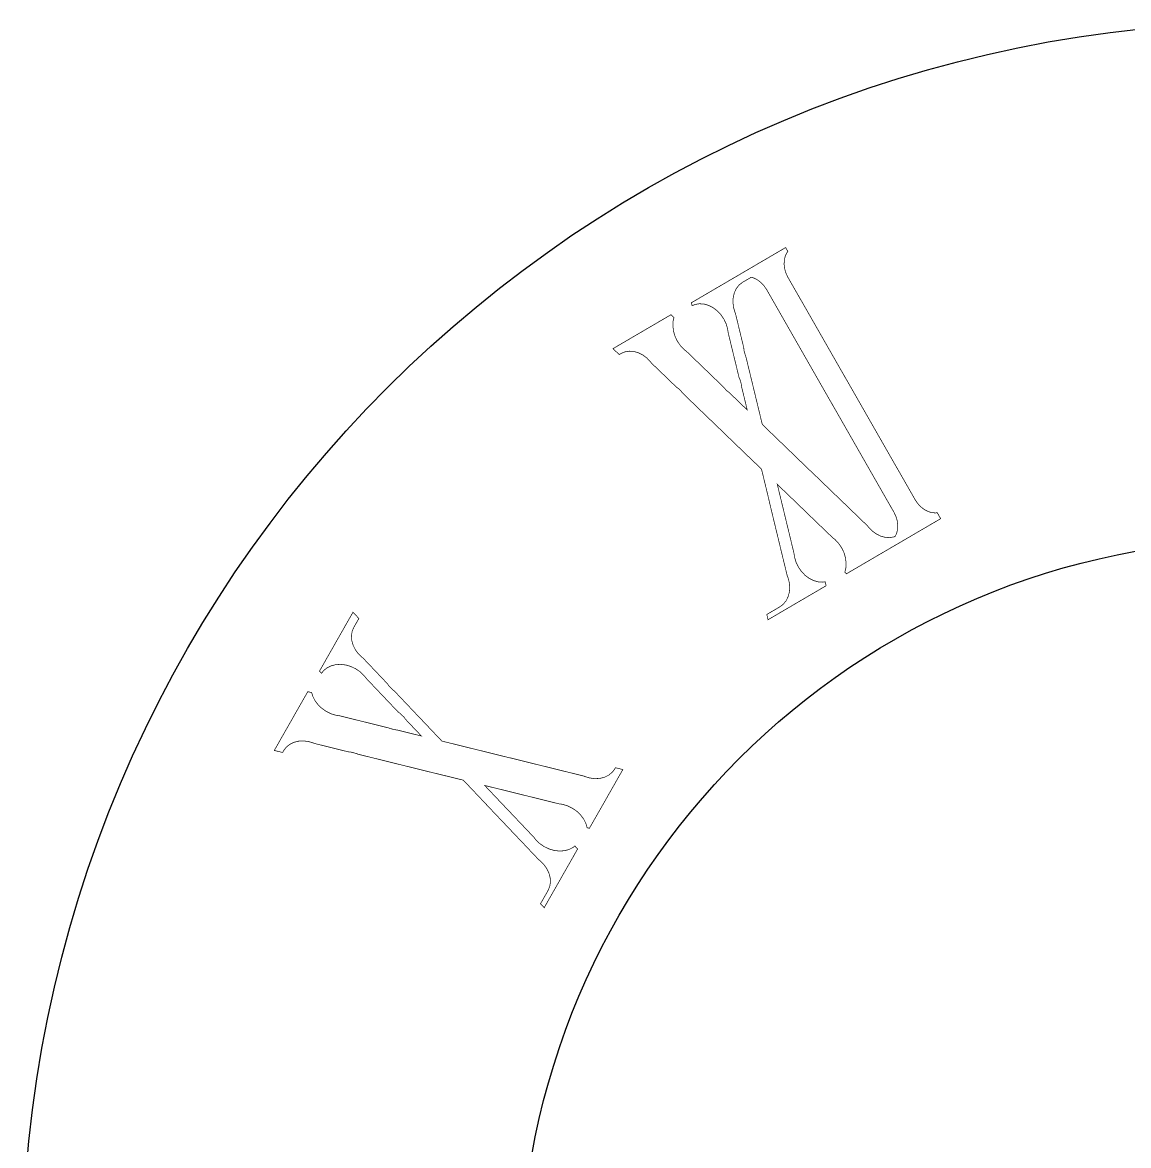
# Model space of a CAD drawing. Header units: millimetres. Extents: x 5 to 205, y 9 to 209.
# Drawn here: x 4.5 to 93.3, y 118.5 to 208.6 of the extents above; entities that cross this region are included whole.
import ezdxf

# ---------------------------------------------------------------- set-up
doc = ezdxf.new("R2010")
doc.units = ezdxf.units.MM

msp = doc.modelspace()

# ---------------------------------------------------------------- linework, layer by layer
at = {"color": 5}
for points in [[(57.542, 178.79, 0.0566, 0.0566, 0), (57.499, 178.852, 0.0566, 0.0566, 0), (57.204, 179.163, 0.0566, 0.0566, 0), (56.971, 179.341, 0.0566, 0.0566, 0), (56.917, 179.393, 0.0566, 0.0566, 0), (56.783, 179.523, 0.0566, 0.0566, 0), (56.632, 179.667, 0.0566, 0.0566, 0), (56.575, 179.725, 0.0566, 0.0566, 0), (55.519, 180.743, 0.0566, 0.0566, 0), (55.246, 181.003, 0.0566, 0.0566, 0), (55.077, 181.168, 0.0566, 0.0566, 0), (55.038, 181.205, 0.0566, 0.0566, 0), (54.964, 181.278, 0.0566, 0.0566, 0), (54.919, 181.344, 0.0566, 0.0566, 0), (54.623, 181.655, 0.0566, 0.0566, 0), (54.32, 181.882, 0.0566, 0.0566, 0), (54.292, 181.905, 0.0566, 0.0566, 0), (53.933, 182.086, 0.0566, 0.0566, 0), (53.564, 182.19, 0.0566, 0.0566, 0), (53.196, 182.212, 0.0566, 0.0566, 0), (52.846, 182.154, 0.0566, 0.0566, 0), (52.524, 182.016, 0.0566, 0.0566, 0), (52.392, 181.94, 0.0566, 0.0566, 0), (52.371, 181.96, 0.0566, 0.0566, 0), (52.278, 182.049, 0.0566, 0.0566, 0), (52.11, 182.212, 0.0566, 0.0566, 0), (51.901, 182.414, 0.0566, 0.0566, 0), (54.32, 183.831, 0.0566, 0.0566, 0), (55.519, 184.532, 0.0566, 0.0566, 0), (56.559, 185.14, 0.0566, 0.0566, 0), (56.775, 184.93, 0.0566, 0.0566, 0), (56.791, 184.914, 0.0566, 0.0566, 0), (56.725, 184.648, 0.0566, 0.0566, 0), (56.703, 184.271, 0.0566, 0.0566, 0), (56.703, 184.244, 0.0566, 0.0566, 0), (56.752, 183.827, 0.0566, 0.0566, 0), (56.871, 183.413, 0.0566, 0.0566, 0), (57.057, 183.019, 0.0566, 0.0566, 0), (57.303, 182.659, 0.0566, 0.0566, 0), (57.596, 182.348, 0.0566, 0.0566, 0), (57.717, 182.256, 0.0566, 0.0566, 0), (57.783, 182.208, 0.0566, 0.0566, 0), (58.099, 181.901, 0.0566, 0.0566, 0), (58.216, 181.789, 0.0566, 0.0566, 0), (58.992, 181.041, 0.0566, 0.0566, 0), (59.541, 180.513, 0.0566, 0.0566, 0), (60.135, 179.939, 0.0566, 0.0566, 0), (60.71, 179.384, 0.0566, 0.0566, 0), (60.735, 179.347, 0.0566, 0.0566, 0), (61.03, 179.036, 0.0566, 0.0566, 0), (61.154, 178.943, 0.0566, 0.0566, 0), (61.223, 178.889, 0.0566, 0.0566, 0), (61.378, 178.741, 0.0566, 0.0566, 0), (61.52, 178.603, 0.0566, 0.0566, 0), (61.653, 178.475, 0.0566, 0.0566, 0), (61.721, 178.411, 0.0566, 0.0566, 0), (62.63, 177.532, 0.0566, 0.0566, 0), (62.665, 177.497, 0.0566, 0.0566, 0), (62.486, 178.244, 0.0566, 0.0566, 0), (62.255, 179.199, 0.0566, 0.0566, 0), (62.232, 179.289, 0.0566, 0.0566, 0), (62.224, 179.368, 0.0566, 0.0566, 0), (62.205, 179.52, 0.0566, 0.0566, 0), (62.086, 179.935, 0.0566, 0.0566, 0), (62.012, 180.092, 0.0566, 0.0566, 0), (61.744, 181.205, 0.0566, 0.0566, 0), (61.657, 181.558, 0.0566, 0.0566, 0), (61.609, 181.758, 0.0566, 0.0566, 0), (61.52, 182.121, 0.0566, 0.0566, 0), (61.149, 183.656, 0.0566, 0.0566, 0), (61.129, 183.749, 0.0566, 0.0566, 0), (61.118, 183.825, 0.0566, 0.0566, 0), (61.1, 183.977, 0.0566, 0.0566, 0), (61.015, 184.271, 0.0566, 0.0566, 0), (60.981, 184.39, 0.0566, 0.0566, 0), (60.795, 184.786, 0.0566, 0.0566, 0), (60.549, 185.145, 0.0566, 0.0566, 0), (60.254, 185.456, 0.0566, 0.0566, 0), (59.922, 185.706, 0.0566, 0.0566, 0), (59.565, 185.888, 0.0566, 0.0566, 0), (59.194, 185.993, 0.0566, 0.0566, 0), (58.827, 186.015, 0.0566, 0.0566, 0), (58.476, 185.955, 0.0566, 0.0566, 0), (58.311, 185.885, 0.0566, 0.0566, 0), (58.248, 185.857, 0.0566, 0.0566, 0), (58.241, 185.884, 0.0566, 0.0566, 0), (58.21, 186.015, 0.0566, 0.0566, 0), (58.189, 186.096, 0.0566, 0.0566, 0), (61.149, 187.83, 0.0566, 0.0566, 0), (61.52, 188.047, 0.0566, 0.0566, 0), (61.98, 188.315, 0.0566, 0.0566, 0), (62.154, 188.416, 0.0566, 0.0566, 0), (62.154, 188.418, 0.0566, 0.0566, 0), (62.847, 188.824, 0.0566, 0.0566, 0), (63.373, 189.134, 0.0566, 0.0566, 0), (64.54, 189.816, 0.0566, 0.0566, 0), (65.627, 190.454, 0.0566, 0.0566, 0), (65.749, 190.524, 0.0566, 0.0566, 0), (65.819, 190.4, 0.0566, 0.0566, 0), (65.908, 190.245, 0.0566, 0.0566, 0), (65.928, 190.208, 0.0566, 0.0566, 0), (65.847, 190.108, 0.0566, 0.0566, 0), (65.715, 189.827, 0.0566, 0.0566, 0), (65.642, 189.511, 0.0566, 0.0566, 0), (65.635, 189.361, 0.0566, 0.0566, 0), (65.627, 189.171, 0.0566, 0.0566, 0), (65.672, 188.818, 0.0566, 0.0566, 0), (65.776, 188.469, 0.0566, 0.0566, 0), (65.934, 188.135, 0.0566, 0.0566, 0), (65.936, 188.133, 0.0566, 0.0566, 0), (69.143, 182.525, 0.0566, 0.0566, 0), (70.016, 180.999, 0.0566, 0.0566, 0), (72.06, 177.427, 0.0566, 0.0566, 0), (72.06, 177.425, 0.0566, 0.0566, 0), (72.848, 176.047, 0.0566, 0.0566, 0), (73.223, 175.389, 0.0566, 0.0566, 0), (73.225, 175.387, 0.0566, 0.0566, 0), (73.227, 175.383, 0.0566, 0.0566, 0), (73.405, 175.076, 0.0566, 0.0566, 0), (73.829, 174.329, 0.0566, 0.0566, 0), (75.246, 171.856, 0.0566, 0.0566, 0), (76.141, 170.291, 0.0566, 0.0566, 0), (76.141, 170.289, 0.0566, 0.0566, 0), (76.348, 169.985, 0.0566, 0.0566, 0), (76.596, 169.718, 0.0566, 0.0566, 0), (76.705, 169.635, 0.0566, 0.0566, 0), (76.874, 169.503, 0.0566, 0.0566, 0), (77.173, 169.346, 0.0566, 0.0566, 0), (77.2, 169.338, 0.0566, 0.0566, 0), (77.48, 169.253, 0.0566, 0.0566, 0), (77.786, 169.231, 0.0566, 0.0566, 0), (77.913, 169.252, 0.0566, 0.0566, 0), (77.925, 169.231, 0.0566, 0.0566, 0), (78.187, 168.771, 0.0566, 0.0566, 0), (77.647, 168.453, 0.0566, 0.0566, 0), (76.705, 167.902, 0.0566, 0.0566, 0), (75.832, 167.393, 0.0566, 0.0566, 0), (75.818, 167.383, 0.0566, 0.0566, 0), (75.286, 167.071, 0.0566, 0.0566, 0), (74.593, 166.667, 0.0566, 0.0566, 0), (73.173, 165.836, 0.0566, 0.0566, 0), (71.771, 165.015, 0.0566, 0.0566, 0), (70.629, 164.347, 0.0566, 0.0566, 0), (70.602, 164.371, 0.0566, 0.0566, 0), (70.573, 164.398, 0.0566, 0.0566, 0), (70.571, 164.402, 0.0566, 0.0566, 0), (70.503, 164.466, 0.0566, 0.0566, 0), (70.497, 164.474, 0.0566, 0.0566, 0), (70.573, 164.78, 0.0566, 0.0566, 0), (70.579, 164.803, 0.0566, 0.0566, 0), (70.602, 165.207, 0.0566, 0.0566, 0), (70.573, 165.446, 0.0566, 0.0566, 0), (70.552, 165.624, 0.0566, 0.0566, 0), (70.478, 165.879, 0.0566, 0.0566, 0), (70.433, 166.038, 0.0566, 0.0566, 0), (70.247, 166.432, 0.0566, 0.0566, 0), (70.001, 166.791, 0.0566, 0.0566, 0), (69.709, 167.102, 0.0566, 0.0566, 0), (69.585, 167.195, 0.0566, 0.0566, 0), (69.517, 167.247, 0.0566, 0.0566, 0), (69.088, 167.661, 0.0566, 0.0566, 0), (69.061, 167.686, 0.0566, 0.0566, 0), (67.622, 169.074, 0.0566, 0.0566, 0), (66.823, 169.845, 0.0566, 0.0566, 0), (66.425, 170.227, 0.0566, 0.0566, 0), (66.409, 170.246, 0.0566, 0.0566, 0), (66.077, 170.565, 0.0566, 0.0566, 0), (65.538, 171.082, 0.0566, 0.0566, 0), (65.08, 171.524, 0.0566, 0.0566, 0), (65.225, 170.93, 0.0566, 0.0566, 0), (65.394, 170.229, 0.0566, 0.0566, 0), (65.658, 169.142, 0.0566, 0.0566, 0), (66.077, 167.409, 0.0566, 0.0566, 0), (66.409, 166.036, 0.0566, 0.0566, 0), (66.429, 165.951, 0.0566, 0.0566, 0), (66.437, 165.879, 0.0566, 0.0566, 0), (66.456, 165.714, 0.0566, 0.0566, 0), (66.576, 165.299, 0.0566, 0.0566, 0), (66.764, 164.906, 0.0566, 0.0566, 0), (67.007, 164.547, 0.0566, 0.0566, 0), (67.301, 164.235, 0.0566, 0.0566, 0), (67.449, 164.126, 0.0566, 0.0566, 0), (67.508, 164.081, 0.0566, 0.0566, 0), (67.636, 163.984, 0.0566, 0.0566, 0), (67.993, 163.804, 0.0566, 0.0566, 0), (68.362, 163.701, 0.0566, 0.0566, 0), (68.729, 163.676, 0.0566, 0.0566, 0), (68.919, 163.707, 0.0566, 0.0566, 0), (68.927, 163.676, 0.0566, 0.0566, 0), (68.997, 163.389, 0.0566, 0.0566, 0), (66.437, 161.892, 0.0566, 0.0566, 0), (66.409, 161.874, 0.0566, 0.0566, 0), (66.077, 161.68, 0.0566, 0.0566, 0), (65.771, 161.502, 0.0566, 0.0566, 0), (65.495, 161.339, 0.0566, 0.0566, 0), (64.34, 160.663, 0.0566, 0.0566, 0), (64.239, 161.084, 0.0566, 0.0566, 0), (64.952, 161.502, 0.0566, 0.0566, 0), (65.084, 161.578, 0.0566, 0.0566, 0), (65.291, 161.699, 0.0566, 0.0566, 0), (65.569, 161.911, 0.0566, 0.0566, 0), (65.792, 162.189, 0.0566, 0.0566, 0), (65.955, 162.523, 0.0566, 0.0566, 0), (66.029, 162.814, 0.0566, 0.0566, 0), (66.052, 162.899, 0.0566, 0.0566, 0), (66.077, 163.303, 0.0566, 0.0566, 0), (66.027, 163.722, 0.0566, 0.0566, 0), (65.908, 164.134, 0.0566, 0.0566, 0), (65.872, 164.204, 0.0566, 0.0566, 0), (65.837, 164.355, 0.0566, 0.0566, 0), (65.497, 165.758, 0.0566, 0.0566, 0), (65.493, 165.772, 0.0566, 0.0566, 0), (64.439, 170.134, 0.0566, 0.0566, 0), (64.445, 170.134, 0.0566, 0.0566, 0), (64.39, 170.365, 0.0566, 0.0566, 0), (64.006, 171.955, 0.0566, 0.0566, 0), (63.816, 172.737, 0.0566, 0.0566, 0), (63.814, 172.747, 0.0566, 0.0566, 0), (63.806, 172.755, 0.0566, 0.0566, 0), (63.262, 173.279, 0.0566, 0.0566, 0), (62.781, 173.744, 0.0566, 0.0566, 0), (62.777, 173.739, 0.0566, 0.0566, 0), (62.294, 174.206, 0.0566, 0.0566, 0), (61.52, 174.952, 0.0566, 0.0566, 0), (60.986, 175.468, 0.0566, 0.0566, 0), (60.692, 175.752, 0.0566, 0.0566, 0), (60.135, 176.289, 0.0566, 0.0566, 0), (58.099, 178.252, 0.0566, 0.0566, 0), (57.658, 178.679, 0.0566, 0.0566, 0), (57.542, 178.79, 0.0566, 0.0566, 0)], [(74.244, 167.275, 0.0566, 0.0566, 0), (74.444, 167.309, 0.0566, 0.0566, 0), (74.539, 167.35, 0.0566, 0.0566, 0), (74.657, 167.601, 0.0566, 0.0566, 0), (74.671, 167.663, 0.0566, 0.0566, 0), (74.731, 167.917, 0.0566, 0.0566, 0), (74.745, 168.255, 0.0566, 0.0566, 0), (74.7, 168.608, 0.0566, 0.0566, 0), (74.601, 168.944, 0.0566, 0.0566, 0), (74.597, 168.958, 0.0566, 0.0566, 0), (74.436, 169.293, 0.0566, 0.0566, 0), (72.97, 171.856, 0.0566, 0.0566, 0), (72.916, 171.951, 0.0566, 0.0566, 0), (71.844, 173.826, 0.0566, 0.0566, 0), (71.829, 173.851, 0.0566, 0.0566, 0), (71.526, 174.383, 0.0566, 0.0566, 0), (71.521, 174.391, 0.0566, 0.0566, 0), (71.519, 174.393, 0.0566, 0.0566, 0), (70.356, 176.429, 0.0566, 0.0566, 0), (68.312, 180.001, 0.0566, 0.0566, 0), (67.44, 181.527, 0.0566, 0.0566, 0), (64.233, 187.137, 0.0566, 0.0566, 0), (64.097, 187.335, 0.0566, 0.0566, 0), (64.025, 187.443, 0.0566, 0.0566, 0), (63.777, 187.709, 0.0566, 0.0566, 0), (63.498, 187.923, 0.0566, 0.0566, 0), (63.2, 188.082, 0.0566, 0.0566, 0), (63.012, 188.135, 0.0566, 0.0566, 0), (62.991, 188.144, 0.0566, 0.0566, 0), (62.645, 187.939, 0.0566, 0.0566, 0), (62.507, 187.859, 0.0566, 0.0566, 0), (62.306, 187.744, 0.0566, 0.0566, 0), (62.028, 187.531, 0.0566, 0.0566, 0), (61.871, 187.335, 0.0566, 0.0566, 0), (61.803, 187.253, 0.0566, 0.0566, 0), (61.641, 186.919, 0.0566, 0.0566, 0), (61.545, 186.544, 0.0566, 0.0566, 0), (61.52, 186.139, 0.0566, 0.0566, 0), (61.57, 185.72, 0.0566, 0.0566, 0), (61.69, 185.308, 0.0566, 0.0566, 0), (61.725, 185.238, 0.0566, 0.0566, 0), (61.76, 185.087, 0.0566, 0.0566, 0), (61.958, 184.271, 0.0566, 0.0566, 0), (62.1, 183.685, 0.0566, 0.0566, 0), (62.37, 182.565, 0.0566, 0.0566, 0), (62.385, 182.505, 0.0566, 0.0566, 0), (62.418, 182.218, 0.0566, 0.0566, 0), (62.54, 181.801, 0.0566, 0.0566, 0), (62.56, 181.758, 0.0566, 0.0566, 0), (62.57, 181.736, 0.0566, 0.0566, 0), (62.608, 181.579, 0.0566, 0.0566, 0), (62.698, 181.205, 0.0566, 0.0566, 0), (62.946, 180.18, 0.0566, 0.0566, 0), (63.121, 179.457, 0.0566, 0.0566, 0), (63.327, 178.609, 0.0566, 0.0566, 0), (63.358, 178.475, 0.0566, 0.0566, 0), (63.642, 177.301, 0.0566, 0.0566, 0), (63.878, 176.328, 0.0566, 0.0566, 0), (64.076, 176.136, 0.0566, 0.0566, 0), (64.771, 175.468, 0.0566, 0.0566, 0), (65.064, 175.185, 0.0566, 0.0566, 0), (65.792, 174.482, 0.0566, 0.0566, 0), (66.077, 174.207, 0.0566, 0.0566, 0), (66.409, 173.888, 0.0566, 0.0566, 0), (66.473, 173.824, 0.0566, 0.0566, 0), (67.957, 172.392, 0.0566, 0.0566, 0), (67.96, 172.397, 0.0566, 0.0566, 0), (70.212, 170.224, 0.0566, 0.0566, 0), (70.602, 169.85, 0.0566, 0.0566, 0), (71.771, 168.721, 0.0566, 0.0566, 0), (72.212, 168.294, 0.0566, 0.0566, 0), (72.328, 168.183, 0.0566, 0.0566, 0), (72.372, 168.121, 0.0566, 0.0566, 0), (72.666, 167.81, 0.0566, 0.0566, 0), (72.998, 167.558, 0.0566, 0.0566, 0), (73.355, 167.377, 0.0566, 0.0566, 0), (73.638, 167.298, 0.0566, 0.0566, 0), (73.724, 167.274, 0.0566, 0.0566, 0), (74.093, 167.251, 0.0566, 0.0566, 0), (74.244, 167.275, 0.0566, 0.0566, 0)], [(49.063, 142.27, 0.0566, 0.0566, 0), (48.966, 142.101, 0.0566, 0.0566, 0), (46.879, 138.435, 0.0566, 0.0566, 0), (46.71, 138.139, 0.0566, 0.0566, 0), (46.378, 137.555, 0.0566, 0.0566, 0), (46.081, 137.868, 0.0566, 0.0566, 0), (46.235, 138.139, 0.0566, 0.0566, 0), (46.474, 138.557, 0.0566, 0.0566, 0), (46.571, 138.728, 0.0566, 0.0566, 0), (46.687, 138.933, 0.0566, 0.0566, 0), (46.823, 139.258, 0.0566, 0.0566, 0), (46.879, 139.613, 0.0566, 0.0566, 0), (46.854, 139.985, 0.0566, 0.0566, 0), (46.749, 140.36, 0.0566, 0.0566, 0), (46.568, 140.722, 0.0566, 0.0566, 0), (46.318, 141.059, 0.0566, 0.0566, 0), (46.052, 141.317, 0.0566, 0.0566, 0), (46.008, 141.358, 0.0566, 0.0566, 0), (46.006, 141.358, 0.0566, 0.0566, 0), (45.947, 141.401, 0.0566, 0.0566, 0), (45.835, 141.517, 0.0566, 0.0566, 0), (45.408, 141.969, 0.0566, 0.0566, 0), (45.28, 142.101, 0.0566, 0.0566, 0), (45.136, 142.253, 0.0566, 0.0566, 0), (44.833, 142.575, 0.0566, 0.0566, 0), (42.649, 144.873, 0.0566, 0.0566, 0), (41.739, 145.831, 0.0566, 0.0566, 0), (41.743, 145.834, 0.0566, 0.0566, 0), (41.58, 146.007, 0.0566, 0.0566, 0), (41.351, 146.246, 0.0566, 0.0566, 0), (40.454, 147.193, 0.0566, 0.0566, 0), (39.897, 147.779, 0.0566, 0.0566, 0), (39.889, 147.789, 0.0566, 0.0566, 0), (39.879, 147.791, 0.0566, 0.0566, 0), (39.151, 147.97, 0.0566, 0.0566, 0), (38.783, 148.061, 0.0566, 0.0566, 0), (38.501, 148.131, 0.0566, 0.0566, 0), (38.501, 148.125, 0.0566, 0.0566, 0), (37.492, 148.375, 0.0566, 0.0566, 0), (36.962, 148.505, 0.0566, 0.0566, 0), (35.682, 148.822, 0.0566, 0.0566, 0), (32.986, 149.489, 0.0566, 0.0566, 0), (31.585, 149.835, 0.0566, 0.0566, 0), (31.429, 149.874, 0.0566, 0.0566, 0), (31.365, 149.905, 0.0566, 0.0566, 0), (30.952, 150.027, 0.0566, 0.0566, 0), (30.725, 150.053, 0.0566, 0.0566, 0), (30.668, 150.062, 0.0566, 0.0566, 0), (30.604, 150.076, 0.0566, 0.0566, 0), (29.7, 150.301, 0.0566, 0.0566, 0), (29.502, 150.351, 0.0566, 0.0566, 0), (28.758, 150.534, 0.0566, 0.0566, 0), (28.679, 150.553, 0.0566, 0.0566, 0), (28.104, 150.695, 0.0566, 0.0566, 0), (27.947, 150.734, 0.0566, 0.0566, 0), (27.881, 150.765, 0.0566, 0.0566, 0), (27.673, 150.829, 0.0566, 0.0566, 0), (27.66, 150.831, 0.0566, 0.0566, 0), (27.471, 150.889, 0.0566, 0.0566, 0), (27.056, 150.938, 0.0566, 0.0566, 0), (26.654, 150.916, 0.0566, 0.0566, 0), (26.281, 150.819, 0.0566, 0.0566, 0), (25.951, 150.654, 0.0566, 0.0566, 0), (25.829, 150.553, 0.0566, 0.0566, 0), (25.676, 150.427, 0.0566, 0.0566, 0), (25.466, 150.144, 0.0566, 0.0566, 0), (25.39, 150.01, 0.0566, 0.0566, 0), (25.363, 150.016, 0.0566, 0.0566, 0), (25.274, 150.039, 0.0566, 0.0566, 0), (24.726, 150.173, 0.0566, 0.0566, 0), (25.274, 151.14, 0.0566, 0.0566, 0), (27.411, 154.89, 0.0566, 0.0566, 0), (27.673, 154.826, 0.0566, 0.0566, 0), (27.702, 154.818, 0.0566, 0.0566, 0), (27.726, 154.812, 0.0566, 0.0566, 0), (27.803, 154.545, 0.0566, 0.0566, 0), (27.984, 154.183, 0.0566, 0.0566, 0), (28.234, 153.846, 0.0566, 0.0566, 0), (28.469, 153.617, 0.0566, 0.0566, 0), (28.545, 153.548, 0.0566, 0.0566, 0), (28.758, 153.399, 0.0566, 0.0566, 0), (28.902, 153.298, 0.0566, 0.0566, 0), (29.294, 153.11, 0.0566, 0.0566, 0), (29.704, 152.988, 0.0566, 0.0566, 0), (29.857, 152.97, 0.0566, 0.0566, 0), (29.931, 152.962, 0.0566, 0.0566, 0), (30.022, 152.939, 0.0566, 0.0566, 0), (30.808, 152.745, 0.0566, 0.0566, 0), (32.307, 152.374, 0.0566, 0.0566, 0), (32.311, 152.374, 0.0566, 0.0566, 0), (32.986, 152.207, 0.0566, 0.0566, 0), (33.79, 152.007, 0.0566, 0.0566, 0), (33.893, 151.982, 0.0566, 0.0566, 0), (33.93, 151.965, 0.0566, 0.0566, 0), (34.339, 151.842, 0.0566, 0.0566, 0), (34.494, 151.823, 0.0566, 0.0566, 0), (34.574, 151.815, 0.0566, 0.0566, 0), (34.661, 151.792, 0.0566, 0.0566, 0), (36.478, 151.343, 0.0566, 0.0566, 0), (36.525, 151.332, 0.0566, 0.0566, 0), (36.088, 151.792, 0.0566, 0.0566, 0), (35.991, 151.893, 0.0566, 0.0566, 0), (35.679, 152.223, 0.0566, 0.0566, 0), (35.263, 152.663, 0.0566, 0.0566, 0), (35.211, 152.733, 0.0566, 0.0566, 0), (35.118, 152.859, 0.0566, 0.0566, 0), (34.809, 153.155, 0.0566, 0.0566, 0), (34.675, 153.248, 0.0566, 0.0566, 0), (34.663, 153.257, 0.0566, 0.0566, 0), (34.18, 153.766, 0.0566, 0.0566, 0), (33.578, 154.399, 0.0566, 0.0566, 0), (33.549, 154.43, 0.0566, 0.0566, 0), (33.398, 154.589, 0.0566, 0.0566, 0), (32.497, 155.538, 0.0566, 0.0566, 0), (32.21, 155.841, 0.0566, 0.0566, 0), (32.076, 155.983, 0.0566, 0.0566, 0), (32.029, 156.047, 0.0566, 0.0566, 0), (31.936, 156.171, 0.0566, 0.0566, 0), (31.627, 156.47, 0.0566, 0.0566, 0), (31.317, 156.685, 0.0566, 0.0566, 0), (31.268, 156.717, 0.0566, 0.0566, 0), (30.913, 156.889, 0.0566, 0.0566, 0), (30.876, 156.907, 0.0566, 0.0566, 0), (30.725, 156.951, 0.0566, 0.0566, 0), (30.465, 157.029, 0.0566, 0.0566, 0), (30.051, 157.078, 0.0566, 0.0566, 0), (29.649, 157.056, 0.0566, 0.0566, 0), (29.277, 156.959, 0.0566, 0.0566, 0), (28.945, 156.794, 0.0566, 0.0566, 0), (28.811, 156.685, 0.0566, 0.0566, 0), (28.671, 156.567, 0.0566, 0.0566, 0), (28.521, 156.367, 0.0566, 0.0566, 0), (28.502, 156.386, 0.0566, 0.0566, 0), (28.409, 156.484, 0.0566, 0.0566, 0), (28.351, 156.544, 0.0566, 0.0566, 0), (28.432, 156.685, 0.0566, 0.0566, 0), (28.657, 157.078, 0.0566, 0.0566, 0), (30.913, 161.045, 0.0566, 0.0566, 0), (31.037, 161.261, 0.0566, 0.0566, 0), (31.431, 160.847, 0.0566, 0.0566, 0), (31.499, 160.774, 0.0566, 0.0566, 0), (31.511, 160.762, 0.0566, 0.0566, 0), (31.416, 160.597, 0.0566, 0.0566, 0), (31.317, 160.424, 0.0566, 0.0566, 0), (31.222, 160.255, 0.0566, 0.0566, 0), (31.105, 160.051, 0.0566, 0.0566, 0), (30.979, 159.749, 0.0566, 0.0566, 0), (30.971, 159.727, 0.0566, 0.0566, 0), (30.913, 159.372, 0.0566, 0.0566, 0), (30.94, 158.999, 0.0566, 0.0566, 0), (31.045, 158.625, 0.0566, 0.0566, 0), (31.224, 158.26, 0.0566, 0.0566, 0), (31.476, 157.924, 0.0566, 0.0566, 0), (31.785, 157.625, 0.0566, 0.0566, 0), (31.847, 157.584, 0.0566, 0.0566, 0), (31.957, 157.466, 0.0566, 0.0566, 0), (32.386, 157.016, 0.0566, 0.0566, 0), (32.497, 156.897, 0.0566, 0.0566, 0), (32.627, 156.763, 0.0566, 0.0566, 0), (32.784, 156.596, 0.0566, 0.0566, 0), (33.398, 155.948, 0.0566, 0.0566, 0), (33.454, 155.89, 0.0566, 0.0566, 0), (33.603, 155.733, 0.0566, 0.0566, 0), (33.735, 155.594, 0.0566, 0.0566, 0), (33.788, 155.538, 0.0566, 0.0566, 0), (33.79, 155.535, 0.0566, 0.0566, 0), (33.959, 155.307, 0.0566, 0.0566, 0), (34.269, 155.01, 0.0566, 0.0566, 0), (34.333, 154.964, 0.0566, 0.0566, 0), (34.442, 154.851, 0.0566, 0.0566, 0), (34.828, 154.445, 0.0566, 0.0566, 0), (34.869, 154.399, 0.0566, 0.0566, 0), (35.471, 153.766, 0.0566, 0.0566, 0), (35.679, 153.548, 0.0566, 0.0566, 0), (35.962, 153.248, 0.0566, 0.0566, 0), (36.548, 152.632, 0.0566, 0.0566, 0), (37.346, 151.792, 0.0566, 0.0566, 0), (38.167, 150.926, 0.0566, 0.0566, 0), (38.169, 150.926, 0.0566, 0.0566, 0), (38.243, 150.908, 0.0566, 0.0566, 0), (38.431, 150.86, 0.0566, 0.0566, 0), (39.761, 150.532, 0.0566, 0.0566, 0), (40.745, 150.289, 0.0566, 0.0566, 0), (41.669, 150.06, 0.0566, 0.0566, 0), (43.67, 149.565, 0.0566, 0.0566, 0), (43.67, 149.573, 0.0566, 0.0566, 0), (45.633, 149.086, 0.0566, 0.0566, 0), (47.927, 148.519, 0.0566, 0.0566, 0), (48.011, 148.498, 0.0566, 0.0566, 0), (49.117, 148.226, 0.0566, 0.0566, 0), (49.414, 148.152, 0.0566, 0.0566, 0), (49.569, 148.113, 0.0566, 0.0566, 0), (49.634, 148.082, 0.0566, 0.0566, 0), (49.861, 148.014, 0.0566, 0.0566, 0), (50.045, 147.96, 0.0566, 0.0566, 0), (50.459, 147.911, 0.0566, 0.0566, 0), (50.86, 147.933, 0.0566, 0.0566, 0), (51.233, 148.03, 0.0566, 0.0566, 0), (51.563, 148.195, 0.0566, 0.0566, 0), (51.839, 148.422, 0.0566, 0.0566, 0), (52.049, 148.703, 0.0566, 0.0566, 0), (52.097, 148.787, 0.0566, 0.0566, 0), (52.181, 148.767, 0.0566, 0.0566, 0), (52.241, 148.752, 0.0566, 0.0566, 0), (52.689, 148.641, 0.0566, 0.0566, 0), (52.274, 147.911, 0.0566, 0.0566, 0), (51.328, 146.246, 0.0566, 0.0566, 0), (50.003, 143.924, 0.0566, 0.0566, 0), (49.861, 143.959, 0.0566, 0.0566, 0), (49.834, 143.967, 0.0566, 0.0566, 0), (49.824, 143.969, 0.0566, 0.0566, 0), (49.731, 144.297, 0.0566, 0.0566, 0), (49.669, 144.423, 0.0566, 0.0566, 0), (49.55, 144.66, 0.0566, 0.0566, 0), (49.3, 144.998, 0.0566, 0.0566, 0), (48.989, 145.295, 0.0566, 0.0566, 0), (48.632, 145.542, 0.0566, 0.0566, 0), (48.24, 145.733, 0.0566, 0.0566, 0), (47.83, 145.854, 0.0566, 0.0566, 0), (47.677, 145.872, 0.0566, 0.0566, 0), (47.591, 145.883, 0.0566, 0.0566, 0), (47.506, 145.904, 0.0566, 0.0566, 0), (46.12, 146.246, 0.0566, 0.0566, 0), (45.633, 146.368, 0.0566, 0.0566, 0), (45.031, 146.516, 0.0566, 0.0566, 0), (43.418, 146.914, 0.0566, 0.0566, 0), (42.649, 147.106, 0.0566, 0.0566, 0), (42.226, 147.21, 0.0566, 0.0566, 0), (41.605, 147.364, 0.0566, 0.0566, 0), (42.028, 146.919, 0.0566, 0.0566, 0), (42.523, 146.397, 0.0566, 0.0566, 0), (42.649, 146.265, 0.0566, 0.0566, 0), (42.665, 146.246, 0.0566, 0.0566, 0), (43.296, 145.582, 0.0566, 0.0566, 0), (45.136, 143.643, 0.0566, 0.0566, 0), (45.553, 143.204, 0.0566, 0.0566, 0), (45.606, 143.134, 0.0566, 0.0566, 0), (45.699, 143.008, 0.0566, 0.0566, 0), (46.008, 142.711, 0.0566, 0.0566, 0), (46.052, 142.68, 0.0566, 0.0566, 0), (46.367, 142.461, 0.0566, 0.0566, 0), (46.759, 142.274, 0.0566, 0.0566, 0), (46.879, 142.237, 0.0566, 0.0566, 0), (47.17, 142.15, 0.0566, 0.0566, 0), (47.584, 142.101, 0.0566, 0.0566, 0), (47.984, 142.125, 0.0566, 0.0566, 0), (48.358, 142.22, 0.0566, 0.0566, 0), (48.688, 142.385, 0.0566, 0.0566, 0), (48.836, 142.507, 0.0566, 0.0566, 0), (48.865, 142.478, 0.0566, 0.0566, 0), (48.958, 142.381, 0.0566, 0.0566, 0), (49.063, 142.27, 0.0566, 0.0566, 0)]]:
    msp.add_lwpolyline(points, format="xyseb", close=True, dxfattribs=at)
msp.add_circle((104.52, 108.586), 100)
msp.add_circle((104.446, 107.089), 60, dxfattribs=at)

doc.saveas('drawing.dxf')
